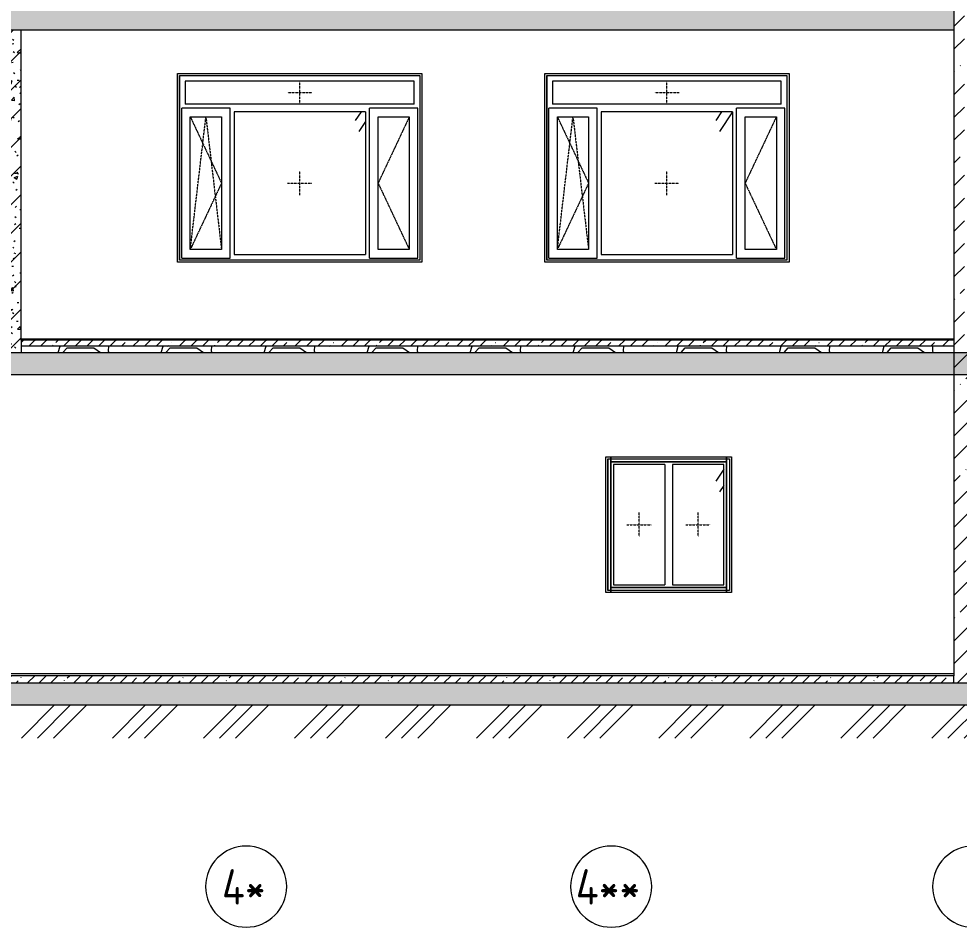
# Model space of a CAD drawing. Header units: millimetres. Extents: x -515342 to 330399, y -224905 to 507333.
# Drawn here: x 127798 to 137073, y 82231 to 91191 of the extents above; entities that cross this region are included whole.
import ezdxf

# ---------------------------------------------------------------- set-up
doc = ezdxf.new("R2010")
doc.units = ezdxf.units.MM
doc.linetypes.add('ASVP_Штриховая_ш2 п1', pattern=[3, 2, -1])
doc.layers.get('0').update_dxf_attribs({"lineweight": 0})
for name, color, linetype, lineweight in [('Витраж', 7, 'Continuous', 0), ('Линии', 7, 'Continuous', 0), ('Окна', 7, 'Continuous', 0), ('Окна открывание', 7, 'Continuous', 0), ('Оси', 7, 'Continuous', 0), ('Перекрытие', 7, 'Continuous', 0), ('Стены внутренние', 7, 'Continuous', 0), ('Стены несущие', 7, 'Continuous', 0), ('Стены перегородки', 7, 'Continuous', 0), ('Узлы', 7, 'Continuous', 0)]:
    doc.layers.add(name, color=color, linetype=linetype, lineweight=lineweight)
doc.styles.add('GOST Common', font='', dxfattribs={"width": 0.9, "height": 350})
doc.styles.get('GOST Common').set_extended_font_data('GOST Common')
pattern_1 = [(236.31, (49717.4, 8823.7), (-1777.996, -3556.002), [641.07, -5769.6]), (236.31, (49752.95, 8717), (-1777.996, -3556.002), [384.64, -6026.03]), (236.31, (49539.6, 8717), (-1777.996, -3556.002), [384.64, -6026.03])]
pattern_2 = [(45, (136801.12, 95610.5), (-224.5064, 224.5064), []), (45, (137025.63, 95610.5), (-224.5064, 224.5064), [396.875, -79.375, 3.353, -76.022])]
pattern_3 = [(45, (136801.12, 95610.5), (-114.0493, 114.0493), []), (45, (136915.17, 95610.5), (-114.0493, 114.0493), [201.613, -40.323, 3.353, -36.97])]

# ---------------------------------------------------------------- blocks, each defined once
blk = doc.blocks.new('Окно_ПВХ_3Створки_1Фрамуга-верх - АР_Окно_ОП_1820_h_х2370_3ст2фр-в-9695517-О_АР_П_Разрез 1-1')
at = {"layer": 'Окна открывание'}
h = blk.add_hatch(dxfattribs=at)
h.set_pattern_fill('FP_5', color=256, style=0, pattern_type=2)
h.set_pattern_definition(pattern_1)
h.paths.add_polyline_path([(41771.8, 836), (43065.8, 836), (43065.8, 2242), (41771.8, 2242), (41771.8, 970.7)])
at = {"layer": 'Окна', "color": 253, "true_color": 0xaaaaaa}
for p, q in [((41233.8, 2600), (43603.8, 2600)), ((41233.8, 2600), (41233.8, 780)), ((41233.8, 780), (41233.8, 2600)), ((41233.8, 2600), (43603.8, 2600)), ((43603.8, 2600), (43603.8, 780)), ((43603.8, 2600), (43603.8, 780)), ((43547.8, 2544), (41289.8, 2544)), ((41289.8, 2544), (41289.8, 2318)), ((43547.8, 2318), (43547.8, 2544)), ((41731.8, 2278), (41253.8, 2278)), ((41253.8, 800), (41253.8, 2278)), ((43547.8, 2318), (41289.8, 2318)), ((41731.8, 800), (41731.8, 2278)), ((41771.8, 2242), (41771.8, 836)), ((43065.8, 2242), (41771.8, 2242)), ((43065.8, 2242), (43065.8, 836)), ((43583.8, 2278), (43105.8, 2278)), ((43105.8, 800), (43105.8, 2278)), ((43583.8, 800), (43583.8, 2278)), ((41338.8, 2193), (41646.8, 2193)), ((41338.8, 885), (41338.8, 2193)), ((41646.8, 2193), (41646.8, 885)), ((43190.8, 2193), (43498.8, 2193)), ((43190.8, 885), (43190.8, 2193)), ((43498.8, 2193), (43498.8, 885)), ((41646.8, 885), (41338.8, 885)), ((41771.8, 836), (43065.8, 836)), ((43498.8, 885), (43190.8, 885)), ((43603.8, 780), (41233.8, 780)), ((43603.8, 780), (41233.8, 780)), ((41253.8, 800), (41731.8, 800)), ((43105.8, 800), (43583.8, 800))]:
    blk.add_line(p, q, dxfattribs=at)
at = {"layer": 'Окна открывание', "linetype": 'ASVP_Штриховая_ш2 п1'}
for p, q in [((42418.8, 2318), (42418.8, 2544)), ((42538.8, 2431), (42298.8, 2431)), ((41338.8, 885), (41492.8, 2193)), ((41338.8, 2193), (41646.8, 1539)), ((41492.8, 2193), (41646.8, 885)), ((43498.8, 2193), (43190.8, 1539)), ((42418.8, 1419), (42418.8, 1659)), ((41646.8, 1539), (41338.8, 885)), ((42298.8, 1539), (42538.8, 1539)), ((43190.8, 1539), (43498.8, 885))]:
    blk.add_line(p, q, dxfattribs=at)
blk = doc.blocks.new('Окно_ПВХ_3Створки_1Фрамуга-верх - АР_Окно_ОП_1820_h_х2370_3ст2фр-в-V89-О_АР_П_Разрез 1-1')
at = {"layer": 'Окна открывание'}
h = blk.add_hatch(dxfattribs=at)
h.set_pattern_fill('FP_5', color=256, style=0, pattern_type=2)
h.set_pattern_definition(pattern_1)
h.paths.add_polyline_path([(45391.8, 836), (46685.8, 836), (46685.8, 2242), (45391.8, 2242), (45391.8, 970.7)])
at = {"layer": 'Окна', "color": 253, "true_color": 0xaaaaaa}
for p, q in [((44853.8, 2600), (47223.8, 2600)), ((44853.8, 2600), (44853.8, 780)), ((44853.8, 780), (44853.8, 2600)), ((44853.8, 2600), (47223.8, 2600)), ((47223.8, 2600), (47223.8, 780)), ((47223.8, 2600), (47223.8, 780)), ((47167.8, 2544), (44909.8, 2544)), ((44909.8, 2544), (44909.8, 2318)), ((47167.8, 2318), (47167.8, 2544)), ((45351.8, 2278), (44873.8, 2278)), ((44873.8, 800), (44873.8, 2278)), ((47167.8, 2318), (44909.8, 2318)), ((45351.8, 800), (45351.8, 2278)), ((45391.8, 2242), (45391.8, 836)), ((46685.8, 2242), (45391.8, 2242)), ((46685.8, 2242), (46685.8, 836)), ((47203.8, 2278), (46725.8, 2278)), ((46725.8, 800), (46725.8, 2278)), ((47203.8, 800), (47203.8, 2278)), ((44958.8, 2193), (45266.8, 2193)), ((44958.8, 885), (44958.8, 2193)), ((45266.8, 2193), (45266.8, 885)), ((46810.8, 2193), (47118.8, 2193)), ((46810.8, 885), (46810.8, 2193)), ((47118.8, 2193), (47118.8, 885)), ((45266.8, 885), (44958.8, 885)), ((45391.8, 836), (46685.8, 836)), ((47118.8, 885), (46810.8, 885)), ((47223.8, 780), (44853.8, 780)), ((47223.8, 780), (44853.8, 780)), ((44873.8, 800), (45351.8, 800)), ((46725.8, 800), (47203.8, 800))]:
    blk.add_line(p, q, dxfattribs=at)
at = {"layer": 'Окна открывание', "linetype": 'ASVP_Штриховая_ш2 п1'}
for p, q in [((46038.8, 2318), (46038.8, 2544)), ((46158.8, 2431), (45918.8, 2431)), ((44958.8, 885), (45112.8, 2193)), ((44958.8, 2193), (45266.8, 1539)), ((45112.8, 2193), (45266.8, 885)), ((47118.8, 2193), (46810.8, 1539)), ((46038.8, 1419), (46038.8, 1659)), ((45266.8, 1539), (44958.8, 885)), ((45918.8, 1539), (46158.8, 1539)), ((46810.8, 1539), (47118.8, 885))]:
    blk.add_line(p, q, dxfattribs=at)
blk = doc.blocks.new('Окно_ПВХ_2Створки - АР_Окно_ОП_1200_h_х1300_2ст-V102-О_АР_П_Разрез 1-1')
at = {"layer": 'Окна открывание'}
h = blk.add_hatch(dxfattribs=at)
h.set_pattern_fill('FP_5', color=256, style=0, pattern_type=2)
h.set_pattern_definition(pattern_1)
h.paths.add_polyline_path([(45512.4, -2424), (46018.4, -2424), (46018.4, -1236), (45512.4, -1236), (45512.4, -2366)])
h = blk.add_hatch(dxfattribs=at)
h.set_pattern_fill('FP_5', color=256, style=0, pattern_type=2)
h.set_pattern_definition(pattern_1)
h.paths.add_polyline_path([(46094.4, -2424), (46600.4, -2424), (46600.4, -1236), (46094.4, -1236), (46094.4, -2416.4)])
at = {"layer": 'Окна', "color": 253, "true_color": 0xaaaaaa}
for p, q in [((45456.4, -1180), (45485.4, -1180)), ((45456.4, -1180), (45456.4, -2480)), ((45456.4, -2480), (45456.4, -1180)), ((45456.4, -1180), (45485.4, -1180)), ((45486.4, -1180), (46626.4, -1180)), ((45486.4, -1180), (46626.4, -1180)), ((46627.4, -1180), (46656.4, -1180)), ((46627.4, -1180), (46656.4, -1180)), ((46656.4, -1180), (46656.4, -2480)), ((46656.4, -1180), (46656.4, -2480)), ((46018.4, -1236), (45512.4, -1236)), ((45512.4, -1236), (45512.4, -2424)), ((46018.4, -1236), (46018.4, -2424)), ((46094.4, -1236), (46094.4, -2424)), ((46600.4, -1236), (46094.4, -1236)), ((46600.4, -2424), (46600.4, -1236)), ((45485.4, -2480), (45456.4, -2480)), ((45485.4, -2480), (45456.4, -2480)), ((46626.4, -2480), (45486.4, -2480)), ((46626.4, -2480), (45486.4, -2480)), ((45512.4, -2424), (46018.4, -2424)), ((46094.4, -2424), (46600.4, -2424)), ((46656.4, -2480), (46627.4, -2480)), ((46656.4, -2480), (46627.4, -2480))]:
    blk.add_line(p, q, dxfattribs=at)
at = {"layer": 'Окна открывание', "linetype": 'ASVP_Штриховая_ш2 п1'}
for p, q in [((45765.4, -1950), (45765.4, -1710)), ((46347.4, -1950), (46347.4, -1710)), ((45645.4, -1830), (45885.4, -1830)), ((46227.4, -1830), (46467.4, -1830))]:
    blk.add_line(p, q, dxfattribs=at)
blk = doc.blocks.new('Прямоугольный импост - АР_Откос_Металлический_50х330 Серый Правый-10167311-О_АР_П_Разрез 1-1')
at = {"layer": 'Витраж'}
for p, q in [((45486.4, -1210), (45486.4, -1209)), ((45486.4, -1209), (46626.4, -1209)), ((46626.4, -1210), (45486.4, -1210)), ((46626.4, -1209), (46626.4, -1210))]:
    blk.add_line(p, q, dxfattribs=at)
blk = doc.blocks.new('Прямоугольный импост - АР_Откос_Металлический_50х370 Серый Левый-10167312-О_АР_П_Разрез 1-1')
at = {"layer": 'Витраж'}
for p, q in [((45486.4, -2451), (45486.4, -2450)), ((45486.4, -2450), (46626.4, -2450)), ((46626.4, -2451), (45486.4, -2451)), ((46626.4, -2450), (46626.4, -2451))]:
    blk.add_line(p, q, dxfattribs=at)
blk = doc.blocks.new('Прямоугольный импост - АР_Откос_Металлический_50х330 Серый Правый-10167068-О_АР_П_Разрез 1-1')
at = {"layer": 'Витраж'}
for p, q in [((46626.4, -2500), (46626.4, -1160)), ((46627.4, -1160), (46627.4, -2500))]:
    blk.add_line(p, q, dxfattribs=at)
blk = doc.blocks.new('Прямоугольный импост - АР_Откос_Металлический_50х370 Серый Левый-10167069-О_АР_П_Разрез 1-1')
at = {"layer": 'Витраж'}
for p, q in [((45485.4, -2500), (45485.4, -1160)), ((45486.4, -1160), (45486.4, -2500))]:
    blk.add_line(p, q, dxfattribs=at)
blk = doc.blocks.new('СД_Люблино_Фасады_rvt-1-О_АР_П_Разрез 1-1')
at = {"layer": 'Стены внутренние'}
for p, q in [((41213.8, 2620), (43623.8, 2620)), ((41213.8, 760), (41213.8, 2620)), ((43623.8, 2620), (43623.8, 760)), ((44833.8, 2620), (47243.8, 2620)), ((44833.8, 760), (44833.8, 2620)), ((47243.8, 2620), (47243.8, 760)), ((43623.8, 760), (41213.8, 760)), ((47243.8, 760), (44833.8, 760)), ((45436.4, -1160), (46676.4, -1160)), ((45436.4, -2500), (45436.4, -1160)), ((46676.4, -1160), (46676.4, -2500)), ((46676.4, -2500), (45436.4, -2500))]:
    blk.add_line(p, q, dxfattribs=at)
at = {"layer": 'Витраж', "lineweight": 9}
for name in ['Прямоугольный импост - АР_Откос_Металлический_50х370 Серый Левый-10167069-О_АР_П_Разрез 1-1', 'Прямоугольный импост - АР_Откос_Металлический_50х330 Серый Правый-10167068-О_АР_П_Разрез 1-1', 'Прямоугольный импост - АР_Откос_Металлический_50х330 Серый Правый-10167311-О_АР_П_Разрез 1-1', 'Прямоугольный импост - АР_Откос_Металлический_50х370 Серый Левый-10167312-О_АР_П_Разрез 1-1']:
    blk.add_blockref(name, (0, 0), dxfattribs=at)
at = {"layer": 'Окна', "lineweight": 9}
for name in ['Окно_ПВХ_3Створки_1Фрамуга-верх - АР_Окно_ОП_1820_h_х2370_3ст2фр-в-9695517-О_АР_П_Разрез 1-1', 'Окно_ПВХ_3Створки_1Фрамуга-верх - АР_Окно_ОП_1820_h_х2370_3ст2фр-в-V89-О_АР_П_Разрез 1-1', 'Окно_ПВХ_2Створки - АР_Окно_ОП_1200_h_х1300_2ст-V102-О_АР_П_Разрез 1-1']:
    blk.add_blockref(name, (0, 0), dxfattribs=at)
blk = doc.blocks.new('Ось сетки - Круг_Ø8 мм-6577-О_АР_П_Разрез 1-1')
at = {"layer": 'Оси'}
for start, end in [(360, 180), (180, 360)]:
    blk.add_arc((0, -5400), 400, start, end, dxfattribs=at)

msp = doc.modelspace()

# ---------------------------------------------------------------- hatches: boundary and pattern name
at = {"layer": 'Перекрытие'}
h = msp.add_hatch(dxfattribs=at)
h.set_pattern_fill('FP_1', color=256, style=0, pattern_type=2)
h.set_pattern_definition(pattern_2)
h.paths.add_polyline_path([(190085.5296, 91081.3929), (190085.5296, 91301.3929), (141000.5296, 91301.3929), (141000.5296, 91081.3929), (189732.2317, 91081.3929)])
h.paths.add_polyline_path([(87845.5296, 91081.3929), (137020.5296, 91081.3929), (137020.5296, 91301.3929), (87845.5296, 91301.3929)])
h = msp.add_hatch(dxfattribs=at)
h.set_pattern_fill('FP_19', color=256, style=0, pattern_type=2)
h.set_pattern_definition(pattern_3)
h.paths.add_polyline_path([(136691.1855, 88021.3929), (137020.5296, 88021.3929), (137020.5296, 88029.3929), (127820.5296, 88029.3929), (127820.5296, 88021.3929), (135862.4191, 88021.3929)])
h = msp.add_hatch(dxfattribs=at)
h.set_pattern_fill('FP_19', color=256, style=0, pattern_type=2)
h.set_pattern_definition(pattern_3)
h.paths.add_polyline_path([(136691.1855, 87961.3929), (137020.5296, 87961.3929), (137020.5296, 88021.3929), (127820.5296, 88021.3929), (127820.5296, 87961.3929), (135862.4191, 87961.3929)])
h = msp.add_hatch(dxfattribs=at)
h.set_pattern_fill('FP_23', color=256, style=0, pattern_type=2)
h.set_pattern_definition([(228.013, (137532.64, 96626.49), (-8127.9666, -9144.02968), [136.69, -13532.193]), (184.97, (137441.203, 96524.893), (12191.99547, 1016.05502), [234.562, -23221.62]), (132.51, (137207.52, 96504.57), (10159.9124, -11176.07977), [165.393, -16373.89]), (267.274, (136811.283, 96250.573), (1015.88953, 20320.00577), [213.602, -21146.575]), (292.834, (136801.123, 96037.213), (-5080.07417, 12191.97012), [209.453, -20735.923]), (357.274, (136882.403, 95844.173), (-20320.00577, 1015.88953), [213.602, -21146.575]), (37.694, (137095.763, 95834.013), (-13208.04272, -10159.94461), [282.477, -27965.247]), (72.255, (137319.283, 96006.733), (7112.12749, 22351.9589), [266.688, -26402.102]), (121.43, (137400.563, 96260.733), (-8128.10005, 13207.93827), [214.325, -21218.218]), (175.236, (137288.8, 96443.61), (11175.99406, -1016.0697), [244.685, -11989.575]), (222.397, (137044.963, 96463.933), (-12192.08559, -11175.90729), [316.43, -31326.71]), (138.814, (137817.12, 96240.41), (-7111.9922, 6096.0098), [108, -10692.226]), (171.469, (137735.843, 96311.533), (13207.99153, -2032.05404), [205.473, -20341.855]), (225, (137532.64, 96342), (1e-13, -1016), [143.684, -1293.16]), (203.199, (137461.52, 96463.93), (5079.9856, 2032.0367), [77.377, -7660.25]), (291.801, (137390.4, 96433.45), (-1015.9787, 3048.0072), [109.426, -5361.9]), (30.964, (137431.04, 96331.85), (3047.9913, 2032.0134), [177.73, -5746.52]), (161.565, (137583.44, 96423.3), (2031.999, -1016.0024), [128.515, -3084.36]), (16.39, (136801.12, 96433.453), (10159.97517, 3048.0812), [180.035, -17823.53]), (70.346, (136973.84, 96484.25), (-4064.0339, -11175.98797), [151.04, -14952.887]), (293.199, (137583.44, 96626.49), (-2032.0367, 5079.9856), [154.75, -7582.873]), (343.61, (137644.4, 96484.253), (-10159.97517, 3048.0812), [180.035, -17823.53]), (339.444, (136801.12, 95803.53), (-5080.0015, 2031.9962), [173.614, -8507.094]), (294.775, (136963.68, 95742.57), (-5079.9732, 11176.0126), [145.47, -14401.437]), (66.801, (137593.6, 95610.49), (2032.0367, 5079.9856), [154.75, -7582.873]), (17.354, (137654.56, 95752.73), (-13208.0015, -4063.99474), [170.313, -16860.95]), (69.444, (137095.76, 95610.49), (-2031.9962, -5080.0015), [86.807, -8593.9]), (101.31, (137532.64, 95610.5), (-1016.0048, 4063.999), [51.806, -5128.797]), (165.964, (137522.48, 95661.3), (3048.0036, -1015.9877), [209.45, -3979.62]), (186.009, (137319.28, 95712.093), (10159.99987, 1015.9998), [194.107, -19216.546]), (303.69, (137431.04, 96240.4), (-1015.9976, 2032.002), [146.53, -3516.71]), (353.157, (137512.323, 96118.493), (17271.99206, -2032.06884), [255.823, -25326.404]), (60.945, (137766.32, 96088.01), (-4064.0497, -7111.97225), [104.603, -10355.757]), (90, (137817.1, 96179.5), (-1016, 1016), [60.96, -955.04]), (120.256, (137298.96, 95742.57), (4063.9449, -7112.03103), [141.147, -13973.576]), (48.013, (137227.84, 95864.49), (8127.9666, 9144.0297), [273.377, -13395.505]), (0, (137410.7, 96067.7), (1016, 1016), [264.16, -751.84]), (325.305, (137674.88, 96067.69), (-10160.01873, 7111.97318), [160.644, -15903.726]), (254.055, (137806.96, 95976.25), (-1015.9713, -4064.0072), [147.93, -7248.66]), (207.646, (137766.323, 95834.013), (-19303.99578, -10160.00796), [240.858, -23844.986]), (175.426, (137552.963, 95722.253), (-13207.99929, 1016.01778), [254.812, -25226.34])])
h.paths.add_polyline_path([(136691.1855, 87901.3929), (137020.5296, 87901.3929), (137020.5296, 87961.3929), (127820.5296, 87961.3929), (127820.5296, 87901.3929), (135862.4191, 87901.3929)])
h = msp.add_hatch(dxfattribs=at)
h.set_pattern_fill('FP_1', color=256, style=0, pattern_type=2)
h.set_pattern_definition(pattern_2)
h.paths.add_polyline_path([(88345.5296, 87681.3929), (189585.5296, 87681.3929), (189585.5296, 87901.3929), (88345.5296, 87901.3929)])
h = msp.add_hatch(dxfattribs=at)
h.set_pattern_fill('FP_19', color=256, style=0, pattern_type=2)
h.set_pattern_definition(pattern_3)
h.paths.add_polyline_path([(135862.4191, 84641.3929), (137020.5296, 84641.3929), (137020.5296, 84711.3929), (126940.5296, 84711.3929), (126940.5296, 84641.3929), (134204.8864, 84641.3929)])
h = msp.add_hatch(dxfattribs=at)
h.set_pattern_fill('FP_1', color=256, style=0, pattern_type=2)
h.set_pattern_definition(pattern_2)
h.paths.add_polyline_path([(188903.4654, 84421.3929), (189585.5296, 84421.3929), (189585.5296, 84641.3929), (88345.5296, 84641.3929), (88345.5296, 84421.3929), (185588.4, 84421.3929)])
at = {"layer": 'Стены внутренние'}
h = msp.add_hatch(dxfattribs=at)
h.set_pattern_fill('FP_1', color=256, style=0, pattern_type=2)
h.set_pattern_definition(pattern_2)
h.paths.add_polyline_path([(137020.5296, 84641.3929), (137410.5296, 84641.3929), (137410.5296, 101317.7385), (137020.5296, 101317.557), (137020.5296, 87050.9757)])
h.paths.add_polyline_path([(137296.4181, 88031.3929), (137124.6411, 88031.3929), (137124.6411, 101131.3929), (137296.4181, 101131.3929), (137296.4181, 88158.7262)])
h = msp.add_hatch(dxfattribs=at)
h.set_pattern_fill('FP_2', color=256, style=0, pattern_type=2)
h.set_pattern_definition([(45, (136801.12, 95610.5), (-141.4214, 141.4214), [])])
h.paths.add_polyline_path([(127670.5296, 87901.3929), (127820.5296, 87901.3929), (127820.5296, 91081.3929), (127670.5296, 91081.3929), (127670.5296, 88527.9763)])
h = msp.add_hatch(dxfattribs=at)
h.set_pattern_fill('FP_3', color=256, style=0, pattern_type=2)
h.set_pattern_definition([(50, (136801.12, 95610.5), (364.368, -31.878), [38.1, -419.1]), (355, (136801.12, 95610.5), (-70.486, 382.113), [30.48, -335.28]), (100.451, (136831.5, 95607.84), (293.885, 350.233), [32.38, -356.18]), (46.184, (136801.12, 95712.1), (542.158, -84.086), [57.15, -628.65]), (96.636, (136846.3, 95705.1), (474.805, 494.855), [48.57, -534.27]), (351.184, (136801.1, 95712.1), (474.81, 494.85), [45.72, -502.92]), (21, (136851.92, 95686.7), (303.2285, -204.5305), [38.1, -419.1]), (326, (136851.92, 95686.7), (123.604, 368.376), [30.48, -335.28]), (71.451, (136877.2, 95669.65), (426.834, 163.843), [32.38, -356.18]), (37.5, (136801.12, 95610.49), (6.1766, 169.1102), [16.764, -314.452, 16.764, -323.596, -336.55]), (37.5, (136801.12, 95610.49), (6.1766, 169.1102), [-671.576, 16.764, -319.786]), (7.5, (136801.12, 95610.5), (133.639, 200.3615), [16.764, -177.292, 16.764, -306.832, -128.27]), (7.5, (136801.12, 95610.5), (133.639, 200.3615), [-517.652, 16.764, -111.506]), (327.5, (136687.84, 95610.49), (271.1818, -11.4584), [16.764, -110.236, 16.764, -379.476, -525.78]), (327.5, (136687.84, 95610.49), (271.1818, -11.4584), [-523.24, 16.764, -509.016]), (317.5, (136637.04, 95610.5), (296.2585, 50.853), [16.764, -148.336, 16.764, -246.38, -373.38]), (317.5, (136637.04, 95610.5), (296.2585, 50.853), [-428.244, 16.764, -356.616])])
h.paths.add_polyline_path([(127670.5296, 87901.3929), (127820.5296, 87901.3929), (127820.5296, 91081.3929), (127670.5296, 91081.3929), (127670.5296, 88527.9763)])
at = {"layer": 'Узлы'}
h = msp.add_hatch(dxfattribs=at)
h.set_pattern_fill('FP_24', color=256, style=0, pattern_type=2)
h.set_pattern_definition([(45, (136801.1, 95610.5), (-449.013, 449.013), []), (45, (136959.9, 95610.5), (0, 898.0256), []), (45, (136642.4, 95610.5), (0, 898.0256), [])])
h.paths.add_polyline_path([(140835.0172, 84096.9743), (192218.5308, 84096.9743), (192218.5308, 86651.3929), (191985.5296, 86651.3929), (191985.5296, 84951.3929), (190085.5296, 84951.3929), (190085.5296, 84421.3929), (87850.5296, 84421.3929), (87850.5296, 87031.3929), (87745.5296, 87031.3929), (87745.5296, 88231.3929), (86136.4383, 88231.3929), (86136.4383, 84096.9743), (139177.4845, 84096.9743)])

# ---------------------------------------------------------------- linework, layer by layer
at = {"layer": 'Линии'}
msp.add_line((190085.5296, 84421.3929), (87850.5296, 84421.3929), dxfattribs=at)
at = {"layer": 'Перекрытие'}
for p, q in [((87845.5296, 91081.3929), (137020.5296, 91081.3929)), ((137020.5296, 88031.3929), (127820.5296, 88031.3929)), ((137020.5296, 88029.3929), (127820.5296, 88029.3929)), ((127820.5296, 88021.3929), (127820.5296, 87901.3929)), ((137020.5296, 88021.3929), (127820.5296, 88021.3929)), ((137020.5296, 87961.3929), (127820.5296, 87961.3929)), ((88345.5296, 87901.3929), (143415.5296, 87901.3929)), ((88345.5296, 87681.3929), (143415.5296, 87681.3929)), ((137020.5296, 84731.3929), (126940.5296, 84731.3929)), ((137020.5296, 84711.3929), (126940.5296, 84711.3929)), ((137020.5296, 84641.3929), (137020.5296, 84711.3929)), ((88345.5296, 84641.3929), (189585.5296, 84641.3929))]:
    msp.add_line(p, q, dxfattribs=at)
at = {"layer": 'Стены несущие'}
msp.add_line((137020.5296, 101317.557), (137020.5296, 84711.3929), dxfattribs=at)
at = {"layer": 'Стены перегородки'}
msp.add_line((127820.5296, 88021.3929), (127820.5296, 91081.3929), dxfattribs=at)

# ---------------------------------------------------------------- block references
msp.add_blockref('СД_Люблино_Фасады_rvt-1-О_АР_П_Разрез 1-1', (88150.5296, 88031.3929))
at = {"layer": 'Оси'}
for p in [(130040.5296, 88031.3929), (133640.5296, 88031.3929), (137210.5296, 88031.3929)]:
    msp.add_blockref('Ось сетки - Круг_Ø8 мм-6577-О_АР_П_Разрез 1-1', p, dxfattribs=at)

# ---------------------------------------------------------------- texts
at = {"layer": 'Оси', "char_height": 350, "attachment_point": 1, "style": 'GOST Common'}
for s, insert, width in [('4*', (129801.6489, 82803.9262), 577.215), ('4**', (133291.3989, 82803.9262), 844.176937)]:
    msp.add_mtext(s, dxfattribs=dict(at, insert=insert, width=width))

doc.saveas('drawing.dxf')
